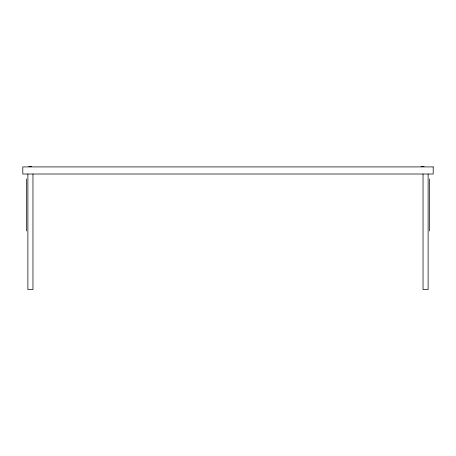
<?xml version="1.0" encoding="UTF-8"?>
<svg xmlns="http://www.w3.org/2000/svg" width="456" height="456" viewBox="0 0 456 456"><rect width="100%" height="100%" fill="white"/><g stroke="black" fill="none" stroke-linecap="round" stroke-linejoin="round"><path stroke-width="0.68" d="M28.694 166.446L31.692 166.446M421.087 166.446L424.086 166.446M429.387 178.912L429.387 230.93M428.116 174.01L428.116 289.554L423.031 289.554L423.031 174.01M32.969 174.01L32.969 289.554L27.884 289.554L27.884 174.01M26.613 178.912L26.613 230.93M433.2 166.913L22.8 166.913L22.8 174.01L433.2 174.01L433.2 166.913"/></g></svg>
